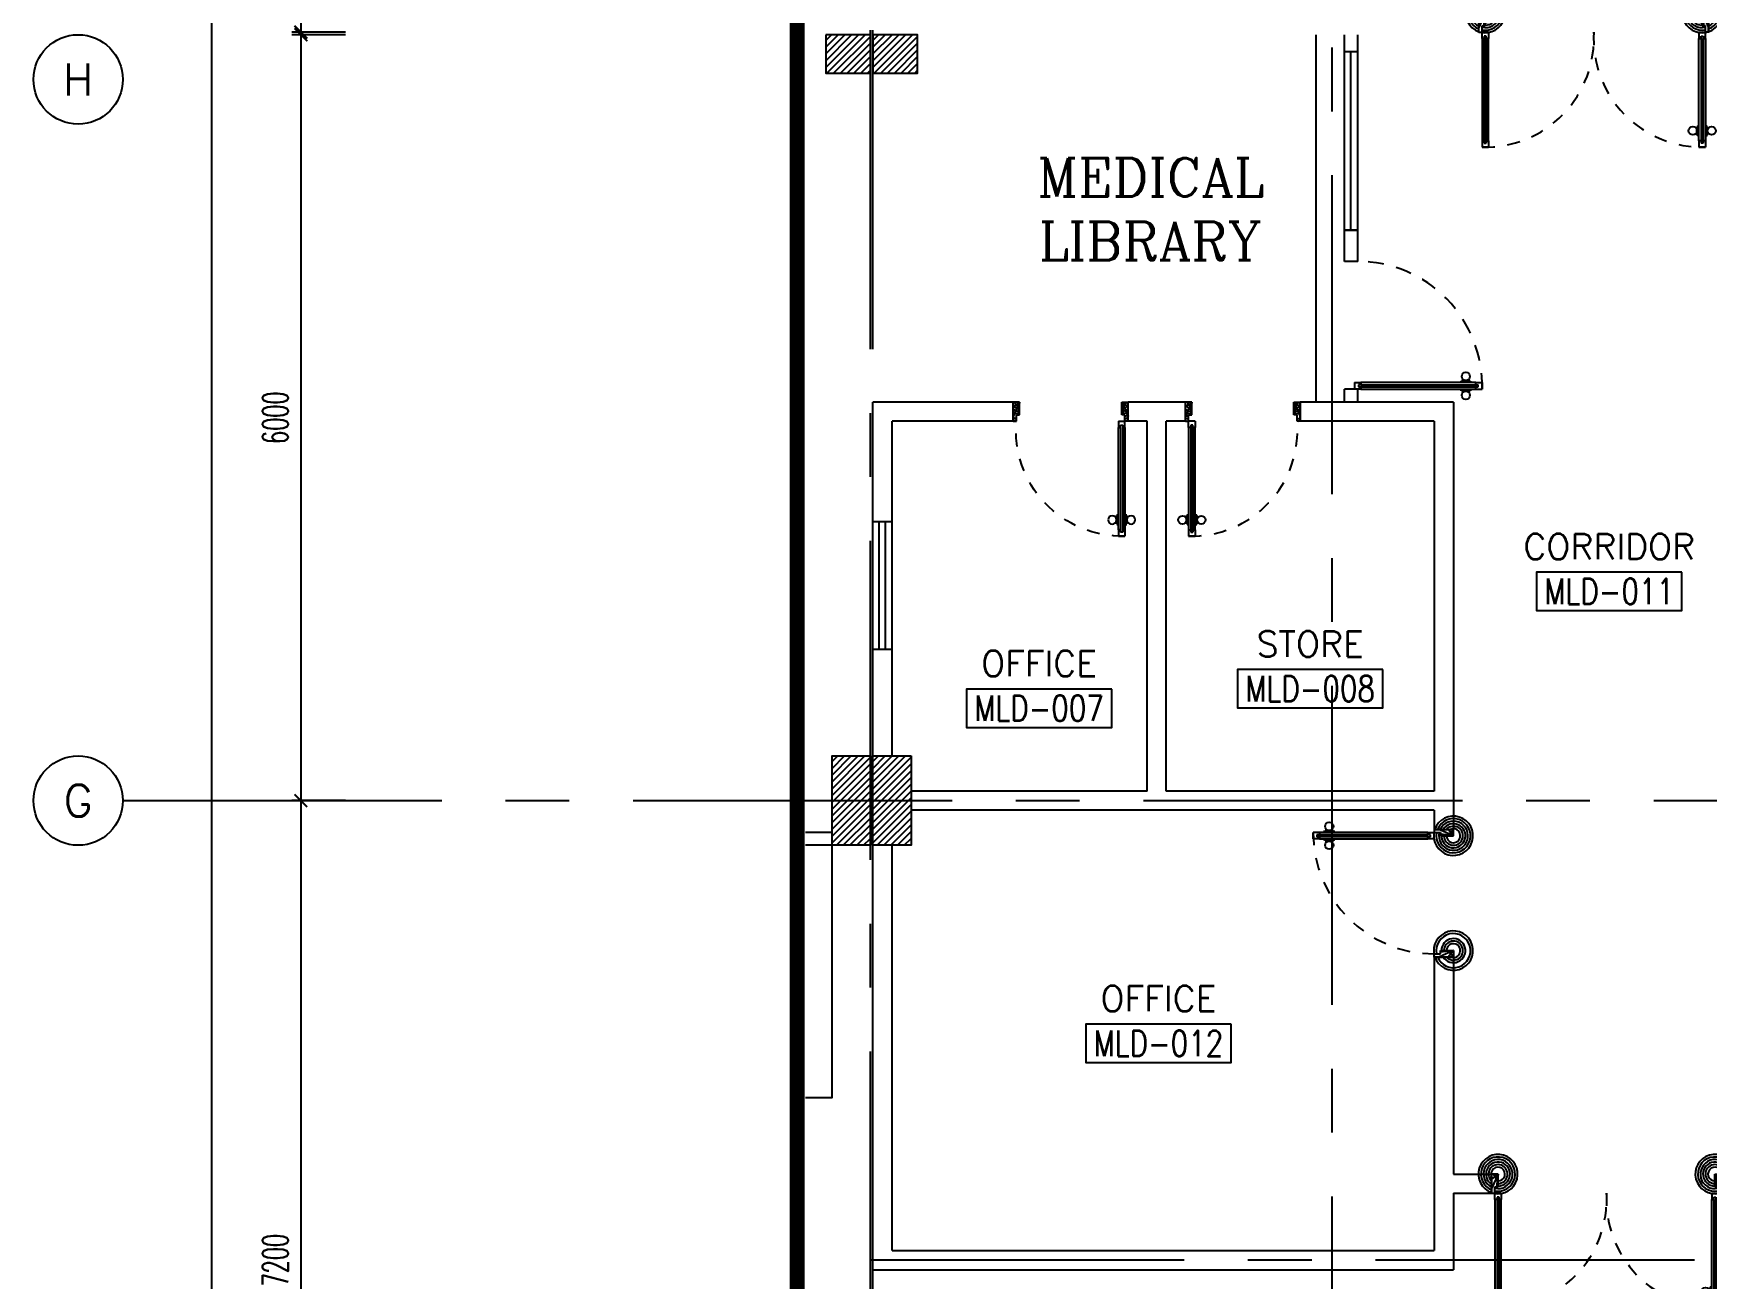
# Model space of a CAD drawing. Extents: x 0 to 93.3, y -13.5 to 76.8.
# Drawn here: x 0 to 13.11, y 23.26 to 33.01 of the extents above; entities that cross this region are included whole.
import ezdxf
from ezdxf.enums import TextEntityAlignment as Align

# ---------------------------------------------------------------- set-up
doc = ezdxf.new("R2010")
doc.units = 0
doc.header["$MEASUREMENT"] = 0
doc.header["$PDMODE"] = 3
doc.header["$PDSIZE"] = 0.1
for name, pattern in [('CENTER2', [1.125, 0.75, -0.125, 0.125, -0.125]), ('CENTERX2', [4, 2.5, -0.5, 0.5, -0.5]), ('HIDDEN', [0.375, 0.25, -0.125])]:
    doc.linetypes.add(name, pattern=pattern)
doc.layers.get('0').update_dxf_attribs({"color": 11, "linetype": 'CONTINUOUS'})
doc.layers.get('DEFPOINTS').update_dxf_attribs({"color": 11, "linetype": 'CONTINUOUS'})
for name, color, linetype in [('AX-CR', 11, 'CONTINUOUS'), ('AX-DIM', 11, 'CONTINUOUS'), ('AX-TXT', 11, 'CONTINUOUS'), ('AXES', 11, 'CENTERX2'), ('COL', 11, 'CONTINUOUS'), ('DIM', 11, 'CONTINUOUS'), ('DOOR', 11, 'CONTINUOUS'), ('EJ', 11, 'CONTINUOUS'), ('ELEV', 11, 'CONTINUOUS'), ('HAT', 11, 'CONTINUOUS'), ('RM-BOX', 11, 'CONTINUOUS'), ('RM-NAME', 11, 'CONTINUOUS'), ('RM-NO', 11, 'CONTINUOUS'), ('SHAFT', 11, 'CONTINUOUS'), ('WALL', 11, 'CONTINUOUS'), ('WIN', 11, 'CONTINUOUS')]:
    doc.layers.add(name, color=color, linetype=linetype)
doc.styles.add('ROMANC', font='romanc', dxfattribs={"height": 0.1})
doc.styles.add('ROMANS', font='ROMANS.shx', dxfattribs={"width": 0.6})
doc.dimstyles.new('STANDARD in', dxfattribs={"dimtxt": 0.2, "dimasz": 0.1, "dimexe": 0.07, "dimexo": 0.05, "dimgap": 0.1, "dimtad": 1, "dimdec": 0, "dimlfac": 1000, "dimzin": 0, "dimdsep": 46, "dimtxsty": 'ROMANS', "dimblk": 'ARCHTICK', "dimcen": 0.05, "dimdle": 0.05, "dimclrd": 7, "dimclre": 7, "dimclrt": 2, "dimadec": 0, "dimazin": 0, "dimtfac": 1, "dimtdec": 0, "dimtmove": 2, "dimatfit": 3, "dimldrblk": 'ARCHTICK', "dimfxl": 0, "dimtolj": 1, "dimtzin": 0, "dimarcsym": 0})

# ---------------------------------------------------------------- blocks, each defined once
blk = doc.blocks.new('A$C272A55A0')
at = {"layer": 'DOOR', "color": 0, "linetype": 'ByBlock'}
for p, q in [((0, 900), (0, 1050)), ((50, 1050), (0, 1050)), ((50, 950), (50, 1050)), ((1750, 950), (1750, 1050)), ((1750, 1050), (1800, 1050)), ((1800, 1050), (1800, 900)), ((25, 950), (50, 950)), ((25, 900), (25, 950)), ((1775, 950), (1750, 950)), ((1775, 900), (1775, 950)), ((0, 900), (25, 900)), ((75, 900), (25, 900)), ((25, 850), (25, 900)), ((42, 850), (25, 850)), ((58, 870), (42, 870)), ((42, 870), (42, 850)), ((58, 850), (58, 870)), ((75, 850), (58, 850)), ((75, 900), (75, 850)), ((1725, 900), (1775, 900)), ((1725, 900), (1725, 850)), ((1725, 850), (1742, 850)), ((1742, 870), (1758, 870)), ((1742, 850), (1742, 870)), ((1758, 870), (1758, 850)), ((1758, 850), (1775, 850)), ((1800, 900), (1775, 900)), ((1775, 850), (1775, 900)), ((1718, 160), (1709, 160)), ((1709, 95), (1709, 160)), ((1725, 173), (1718, 173)), ((1718, 173), (1718, 83)), ((1718, 95), (1718, 160)), ((1775, 173), (1782, 173)), ((1782, 173), (1782, 83)), ((1782, 160), (1791, 160)), ((1782, 95), (1782, 160)), ((1791, 95), (1791, 160)), ((25, 50), (42, 50)), ((25, 50), (25, 0)), ((25, 0), (75, 0)), ((75, 0), (25, 0)), ((42, 50), (42, 30)), ((42, 30), (58, 30)), ((58, 50), (75, 50)), ((58, 50), (58, 30)), ((75, 50), (75, 0)), ((1718, 95), (1709, 95)), ((1725, 83), (1718, 83)), ((1742, 50), (1725, 50)), ((1725, 50), (1725, 0)), ((1775, 0), (1725, 0)), ((1725, 0), (1775, 0)), ((1742, 50), (1742, 30)), ((1758, 30), (1742, 30)), ((1775, 50), (1758, 50)), ((1758, 50), (1758, 30)), ((1775, 83), (1782, 83)), ((1775, 50), (1775, 0)), ((1782, 95), (1791, 95))]:
    blk.add_line(p, q, dxfattribs=at)
at = {"layer": 'DOOR', "color": 9, "linetype": 'ByBlock'}
for p, q in [((50, 1050), (0, 1010)), ((50, 1050), (0, 937)), ((50, 1050), (37, 950)), ((1750, 1050), (1800, 1010)), ((1750, 1050), (1800, 937)), ((1750, 1050), (1763, 950))]:
    blk.add_line(p, q, dxfattribs=at)
at = {"layer": 'DOOR', "linetype": 'ByBlock'}
for p, q in [((25, 850), (25, 50)), ((42, 850), (42, 50)), ((58, 850), (58, 50)), ((75, 50), (75, 850)), ((1725, 50), (1725, 850)), ((1742, 850), (1742, 50)), ((1758, 850), (1758, 50)), ((1775, 850), (1775, 50))]:
    blk.add_line(p, q, dxfattribs=at)
at = {"layer": 'DOOR', "color": 0, "linetype": 'ByBlock'}
for centre in [(1676, 128), (1824, 128)]:
    blk.add_circle(centre, 32.4, dxfattribs=at)
at = {"layer": 'DOOR', "color": 9, "linetype": 'ByBlock'}
for centre, radius, start, end in [((50, 1050), 34.4, 180, 270), ((50, 1050), 14.4, 180, 270), ((1750, 1050), 14.4, 270, 0), ((1750, 1050), 34.4, 270, 0), ((50, 1050), 54.4, 203.2074, 270), ((50, 1050), 74.4, 227.7764, 270), ((50, 1050), 94.4, 238.0182, 270), ((50, 1050), 114, 244.0838, 257.3774), ((50, 1050), 134, 248.1598, 259.28), ((1750, 1050), 54.4, 270, 336.7926), ((1750, 1050), 74.4, 270, 312.2236), ((1750, 1050), 94.4, 270, 301.9818), ((1750, 1050), 114, 282.6226, 295.9162), ((1750, 1050), 134, 280.72, 291.8402), ((50, 1050), 154, 251.1053, 256.2858), ((1750, 1050), 154, 283.7142, 288.8947)]:
    blk.add_arc(centre, radius, start, end, dxfattribs=at)
at = {"layer": 'DOOR', "linetype": 'HIDDEN', "ltscale": 0.5}
for centre, start, end in [((50, 851), 268.3174, 3.2965), ((1750, 851), 176.7035, 271.6826)]:
    blk.add_arc(centre, 851, start, end, dxfattribs=at)
at = {"layer": 'WALL', "linetype": 'ByBlock'}
blk.add_line((1800, 900), (1800, 1050), dxfattribs=at)
blk = doc.blocks.new('RM1')
at = {"layer": 'RM-BOX'}
blk.add_lwpolyline([(570, -200), (-570, -200), (-570, -500), (570, -500)], close=True, dxfattribs=at)
at = {"layer": 'RM-NAME', "style": 'ROMANS'}
for tag, p in [('ROOMNAME1', (0, 324)), ('ROOMNAME2', (0, 0))]:
    blk.add_attdef(tag, text='', height=200, dxfattribs=at).set_placement(p, align=Align.MIDDLE)
at = {"layer": 'RM-NO', "style": 'ROMANS', "width": 0.8}
blk.add_attdef('ROOMNO', text='', height=200, dxfattribs=at).set_placement((0, -350), align=Align.MIDDLE)
blk = doc.blocks.new('C11')
at = {"layer": 'HAT'}
h = blk.add_hatch(dxfattribs=at)
h.set_pattern_fill('ANSI31', color=256, scale=300, style=0)
h.set_pattern_definition([(45, (-383765.23, -62181), (-26.5165043, 26.5165043), [])])
h.paths.add_polyline_path([(-20, 350), (-20, 700), (-320, 700), (-320, 350)])
h.paths.add_polyline_path([(-320, 0), (-20, 0), (-20, 350), (-320, 350)])
h = blk.add_hatch(dxfattribs=at)
h.set_pattern_fill('ANSI31', color=256, scale=300, style=0)
h.set_pattern_definition([(45, (-383445.23, -62181), (-26.5165043, 26.5165043), [])])
h.paths.add_polyline_path([(300, 350), (300, 700), (0, 700), (0, 350)])
h.paths.add_polyline_path([(0, 0), (300, 0), (300, 350), (0, 350)])
at = {"layer": 'COL'}
for points in [[(-20, 700), (-20, 0), (-320, 0), (-320, 700)], [(300, 700), (300, 0), (0, 0), (0, 700)]]:
    blk.add_lwpolyline(points, close=True, dxfattribs=at)
blk = doc.blocks.new('DOOR90')
at = {"layer": 'DOOR', "color": 7, "linetype": 'ByBlock'}
for p, q in [((-150, 0), (0, 0)), ((-150, 0), (-150, -25)), ((0, -50), (-114, 0)), ((0, -50), (-40, 0)), ((0, -50), (0, 0)), ((-1000, -25), (-1050, -25)), ((-1050, -75), (-1050, -25)), ((-1050, -25), (-1050, -75)), ((-1000, -75), (-1050, -75)), ((-1000, -42), (-1020, -42)), ((-1020, -42), (-1020, -58)), ((-1000, -58), (-1020, -58)), ((-1000, -25), (-1000, -42)), ((-1000, -58), (-1000, -75)), ((-878, -18), (-968, -18)), ((-968, -25), (-968, -18)), ((-968, -75), (-968, -82)), ((-878, -82), (-968, -82)), ((-955, -9), (-890, -9)), ((-955, -18), (-955, -9)), ((-955, -18), (-890, -18)), ((-955, -82), (-890, -82)), ((-955, -82), (-955, -91)), ((-955, -91), (-890, -91)), ((-890, -18), (-890, -9)), ((-890, -82), (-890, -91)), ((-878, -25), (-878, -18)), ((-878, -75), (-878, -82)), ((-200, -25), (-150, -25)), ((-200, -42), (-200, -25)), ((-180, -42), (-200, -42)), ((-200, -58), (-180, -58)), ((-200, -75), (-200, -58)), ((-150, -75), (-200, -75)), ((-180, -58), (-180, -42)), ((-150, -25), (-100, -25)), ((-150, -75), (-150, -25)), ((-100, -25), (-100, -50)), ((0, -50), (-100, -37)), ((-100, -50), (0, -50)), ((-150, -875), (-100, -875)), ((-150, -900), (-150, -875)), ((-150, -900), (0, -900)), ((0, -900), (-150, -900)), ((0, -850), (-114, -900)), ((-100, -875), (-100, -850)), ((0, -850), (-100, -863)), ((-100, -850), (0, -850)), ((0, -850), (-40, -900)), ((0, -850), (0, -900))]:
    blk.add_line(p, q, dxfattribs=at)
at = {"layer": 'DOOR', "linetype": 'ByBlock'}
for p, q in [((-200, -25), (-1000, -25)), ((-200, -42), (-1000, -42)), ((-200, -58), (-1000, -58)), ((-1000, -75), (-200, -75))]:
    blk.add_line(p, q, dxfattribs=at)
at = {"layer": 'DOOR', "color": 7, "linetype": 'ByBlock'}
for centre in [(-923, 24), (-923, -124)]:
    blk.add_circle(centre, 32.4, dxfattribs=at)
for centre, radius, start, end in [((0, -50), 154, 161.1053, 166.2858), ((0, -50), 94.4, 148.0182, 180), ((0, -50), 134, 158.1598, 169.28), ((0, -50), 114, 154.0838, 167.3774), ((0, -50), 74.4, 137.7764, 180), ((0, -50), 54.4, 113.2074, 180), ((0, -50), 34.4, 90, 180), ((0, -50), 14.4, 90, 180), ((0, -850), 154, 193.7142, 198.8947), ((0, -850), 134, 190.72, 201.8402), ((0, -850), 94.4, 180, 211.9818), ((0, -850), 74.4, 180, 222.2236), ((0, -850), 54.4, 180, 246.7926), ((0, -850), 34.4, 180, 270), ((0, -850), 14.4, 180, 270)]:
    blk.add_arc(centre, radius, start, end, dxfattribs=at)
at = {"layer": 'DOOR', "linetype": 'HIDDEN', "ltscale": 0.5}
blk.add_arc((-222, -50), 828, 178.2701, 275.003, dxfattribs=at)
blk = doc.blocks.new('DOOR1000')
at = {"layer": 'DOOR', "color": 7, "linetype": 'ByBlock'}
for p, q in [((-150, 0), (0, 0)), ((-150, 0), (-150, -25)), ((0, -50), (-114, 0)), ((0, -50), (-40, 0)), ((0, -50), (0, 0)), ((-1100, -25), (-1100, -75)), ((-1100, -75), (-1100, -25)), ((-1050, -25), (-1100, -25)), ((-1050, -75), (-1100, -75)), ((-1070, -42), (-1070, -58)), ((-1050, -42), (-1070, -42)), ((-1050, -58), (-1070, -58)), ((-1050, -25), (-1050, -42)), ((-1050, -58), (-1050, -75)), ((-1018, -25), (-1018, -18)), ((-928, -18), (-1018, -18)), ((-1018, -75), (-1018, -82)), ((-928, -82), (-1018, -82)), ((-1005, -18), (-1005, -9)), ((-1005, -9), (-940, -9)), ((-1005, -18), (-940, -18)), ((-1005, -82), (-1005, -91)), ((-1005, -82), (-940, -82)), ((-1005, -91), (-940, -91)), ((-940, -18), (-940, -9)), ((-940, -82), (-940, -91)), ((-928, -25), (-928, -18)), ((-928, -75), (-928, -82)), ((-200, -25), (-150, -25)), ((-200, -42), (-200, -25)), ((-180, -42), (-200, -42)), ((-200, -58), (-180, -58)), ((-200, -75), (-200, -58)), ((-150, -75), (-200, -75)), ((-180, -58), (-180, -42)), ((-150, -25), (-100, -25)), ((-150, -75), (-150, -25)), ((-100, -25), (-100, -50)), ((0, -50), (-100, -37)), ((-100, -50), (0, -50)), ((-150, -975), (-100, -975)), ((-150, -1000), (-150, -975)), ((-150, -1000), (0, -1000)), ((0, -1000), (-150, -1000)), ((0, -950), (-114, -1000)), ((-100, -975), (-100, -950)), ((0, -950), (-100, -963)), ((-100, -950), (0, -950)), ((0, -950), (-40, -1000)), ((0, -950), (0, -1000))]:
    blk.add_line(p, q, dxfattribs=at)
at = {"layer": 'DOOR', "linetype": 'ByBlock'}
for p, q in [((-200, -25), (-1050, -25)), ((-200, -42), (-1050, -42)), ((-200, -58), (-1050, -58)), ((-1050, -75), (-200, -75))]:
    blk.add_line(p, q, dxfattribs=at)
at = {"layer": 'DOOR', "color": 7, "linetype": 'ByBlock'}
for centre in [(-973, 24), (-973, -124)]:
    blk.add_circle(centre, 32.4, dxfattribs=at)
for centre, radius, start, end in [((0, -50), 154, 161.1053, 166.2858), ((0, -50), 94.4, 148.0182, 180), ((0, -50), 134, 158.1598, 169.28), ((0, -50), 114, 154.0838, 167.3774), ((0, -50), 74.4, 137.7764, 180), ((0, -50), 54.4, 113.2074, 180), ((0, -50), 34.4, 90, 180), ((0, -50), 14.4, 90, 180), ((0, -950), 154, 193.7142, 198.8947), ((0, -950), 134, 190.72, 201.8402), ((0, -950), 94.4, 180, 211.9818), ((0, -950), 74.4, 180, 222.2236), ((0, -950), 54.4, 180, 246.7926), ((0, -950), 34.4, 180, 270), ((0, -950), 14.4, 180, 270)]:
    blk.add_arc(centre, radius, start, end, dxfattribs=at)
at = {"layer": 'DOOR', "linetype": 'HIDDEN', "ltscale": 0.5}
blk.add_arc((-150, -25), 950, 180, 270, dxfattribs=at)
blk = doc.blocks.new('AXR')
at = {"layer": 'AX-CR'}
blk.add_circle((350, 0), 350, dxfattribs=at)
at = {"layer": 'AX-TXT', "style": 'ROMANS'}
blk.add_attdef('AX', text='', height=250, dxfattribs=at).set_placement((350, 0), align=Align.MIDDLE)
blk = doc.blocks.new('_ARCHTICK')
at = {"color": 0, "linetype": 'ByBlock', "const_width": 0.15}
blk.add_lwpolyline([(-0.5, -0.5), (0.5, 0.5)], dxfattribs=at)
blk = doc.blocks.new('*D138')
at = {"layer": 'AX-DIM', "color": 7, "lineweight": -2}
for p, q in [((1.396, 64.52), (1.396, 5.1)), ((5.765, 64.47), (1.326, 64.47)), ((11.979, 5.15), (1.326, 5.15))]:
    blk.add_line(p, q, dxfattribs=at)
at = {"layer": 'DEFPOINTS', "color": 0}
for p in [(5.815, 64.47), (1.396, 5.15), (12.029, 5.15)]:
    blk.add_point(p, dxfattribs=at)
at = {"layer": 'AX-DIM', "color": 7, "lineweight": -2, "xscale": 0.1, "yscale": 0.1, "zscale": 0.1}
for p, rotation in [((1.396, 64.47), 90), ((1.396, 5.15), 270)]:
    blk.add_blockref('_ARCHTICK', p, dxfattribs=dict(at, rotation=rotation))
at = {"layer": 'AX-DIM', "color": 2, "insert": (1.196, 34.81), "char_height": 0.2, "attachment_point": 5, "rotation": 90, "style": 'ROMANS'}
blk.add_mtext('\\A1;59320', dxfattribs=at)
blk = doc.blocks.new('*D145')
at = {"layer": 'AX-DIM', "color": 7, "lineweight": -2}
for p, q in [((2.446, 36.62), (2.026, 36.62)), ((2.096, 36.67), (2.096, 32.97)), ((2.446, 33.02), (2.026, 33.02))]:
    blk.add_line(p, q, dxfattribs=at)
at = {"layer": 'DEFPOINTS', "color": 0}
for p in [(2.496, 36.62), (2.096, 33.02), (2.496, 33.02)]:
    blk.add_point(p, dxfattribs=at)
at = {"layer": 'AX-DIM', "color": 7, "lineweight": -2, "xscale": 0.1, "yscale": 0.1, "zscale": 0.1}
for p, rotation in [((2.096, 36.62), 90), ((2.096, 33.02), 270)]:
    blk.add_blockref('_ARCHTICK', p, dxfattribs=dict(at, rotation=rotation))
at = {"layer": 'AX-DIM', "color": 2, "insert": (1.896, 34.82), "char_height": 0.2, "attachment_point": 5, "rotation": 90, "style": 'ROMANS'}
blk.add_mtext('\\A1;3600', dxfattribs=at)
blk = doc.blocks.new('*D146')
at = {"layer": 'AX-DIM', "color": 7, "lineweight": -2}
for p, q in [((2.096, 27.05), (2.096, 19.75)), ((2.446, 27), (2.026, 27)), ((2.446, 19.8), (2.026, 19.8))]:
    blk.add_line(p, q, dxfattribs=at)
at = {"layer": 'DEFPOINTS', "color": 0}
for p in [(2.496, 27), (2.096, 19.8), (2.496, 19.8)]:
    blk.add_point(p, dxfattribs=at)
at = {"layer": 'AX-DIM', "color": 7, "lineweight": -2, "xscale": 0.1, "yscale": 0.1, "zscale": 0.1}
for p, rotation in [((2.096, 27), 90), ((2.096, 19.8), 270)]:
    blk.add_blockref('_ARCHTICK', p, dxfattribs=dict(at, rotation=rotation))
at = {"layer": 'AX-DIM', "color": 2, "insert": (1.896, 23.4), "char_height": 0.2, "attachment_point": 5, "rotation": 90, "style": 'ROMANS'}
blk.add_mtext('\\A1;7200', dxfattribs=at)
blk = doc.blocks.new('*D149')
at = {"layer": 'AX-DIM', "color": 7, "lineweight": -2}
for p, q in [((2.096, 33.05), (2.096, 26.95)), ((2.446, 33), (2.026, 33)), ((2.446, 27), (2.026, 27))]:
    blk.add_line(p, q, dxfattribs=at)
at = {"layer": 'DEFPOINTS', "color": 0}
for p in [(2.496, 33), (2.096, 27), (2.496, 27)]:
    blk.add_point(p, dxfattribs=at)
at = {"layer": 'AX-DIM', "color": 7, "lineweight": -2, "xscale": 0.1, "yscale": 0.1, "zscale": 0.1}
for p, rotation in [((2.096, 33), 90), ((2.096, 27), 270)]:
    blk.add_blockref('_ARCHTICK', p, dxfattribs=dict(at, rotation=rotation))
at = {"layer": 'AX-DIM', "color": 2, "insert": (1.896, 30), "char_height": 0.2, "attachment_point": 5, "rotation": 90, "style": 'ROMANS'}
blk.add_mtext('\\A1;6000', dxfattribs=at)

msp = doc.modelspace()

# ---------------------------------------------------------------- hatches: boundary and pattern name
at = {"layer": 'HAT'}
h = msp.add_hatch(dxfattribs=at)
h.set_pattern_fill('ANSI31', color=256, scale=0.3, style=0)
h.set_pattern_definition([(45, (-377.185687, -5.831), (-0.0265165043, 0.0265165043), [])])
h.paths.add_polyline_path([(6.2095, 32.7), (6.5595, 32.7), (6.5595, 33), (6.2095, 33)])
h = msp.add_hatch(dxfattribs=at)
h.set_pattern_fill('ANSI31', color=256, scale=0.3, style=0)
h.set_pattern_definition([(45, (-376.815687, -5.831), (-0.0265165043, 0.0265165043), [])])
h.paths.add_polyline_path([(6.5795, 32.7), (6.9295, 32.7), (6.9295, 33), (6.5795, 33)])

# ---------------------------------------------------------------- linework, layer by layer
at = {"layer": 'AXES'}
for p, q in [((6.5595, -1.4643), (6.5595, 76.0748)), ((6.5795, -1.4643), (6.5795, 76.0748)), ((10.1795, 5.4), (10.1795, 64.22)), ((0.7, 27), (22.7795, 27)), ((81.0195, 23.4), (6.5595, 23.4))]:
    msp.add_line(p, q, dxfattribs=at)
at = {"layer": 'COL'}
for points in [[(6.2095, 33), (6.2095, 32.7), (6.5595, 32.7), (6.5595, 33)], [(6.5795, 33), (6.5795, 32.7), (6.9295, 32.7), (6.9295, 33)]]:
    msp.add_lwpolyline(points, close=True, dxfattribs=at)
at = {"layer": 'DIM'}
msp.add_line((10.0528, 30.1225), (10.0528, 33), dxfattribs=at)
at = {"layer": 'DOOR', "linetype": 'ByBlock'}
for p, q in [((10.3545, 30.2746), (10.4045, 30.2746)), ((10.3545, 30.2746), (10.3545, 30.2246)), ((10.4045, 30.2246), (10.3545, 30.2246)), ((10.4045, 30.2576), (10.3845, 30.2576)), ((10.3845, 30.2576), (10.3845, 30.2416)), ((10.3845, 30.2416), (10.4045, 30.2416)), ((11.3045, 30.2746), (10.4045, 30.2746)), ((10.4045, 30.2746), (10.4045, 30.2576)), ((10.4045, 30.2576), (11.3045, 30.2576)), ((10.4045, 30.2416), (11.3045, 30.2416)), ((10.4045, 30.2416), (10.4045, 30.2246)), ((10.4045, 30.2246), (11.3045, 30.2246)), ((11.1822, 30.2818), (11.2722, 30.2818)), ((11.1822, 30.2746), (11.1822, 30.2818)), ((11.1822, 30.2246), (11.1822, 30.2174)), ((11.1822, 30.2174), (11.2722, 30.2174)), ((11.2596, 30.2908), (11.1948, 30.2908)), ((11.1948, 30.2818), (11.1948, 30.2908)), ((11.2596, 30.2818), (11.1948, 30.2818)), ((11.2596, 30.2174), (11.1948, 30.2174)), ((11.1948, 30.2174), (11.1948, 30.2084)), ((11.2596, 30.2084), (11.1948, 30.2084)), ((11.2596, 30.2818), (11.2596, 30.2908)), ((11.2596, 30.2174), (11.2596, 30.2084)), ((11.2722, 30.2746), (11.2722, 30.2818)), ((11.2722, 30.2246), (11.2722, 30.2174)), ((11.3045, 30.2746), (11.3545, 30.2746)), ((11.3045, 30.2576), (11.3045, 30.2746)), ((11.3045, 30.2576), (11.3245, 30.2576)), ((11.3045, 30.2416), (11.3245, 30.2416)), ((11.3045, 30.2246), (11.3045, 30.2416)), ((11.3045, 30.2246), (11.3545, 30.2246)), ((11.3245, 30.2416), (11.3245, 30.2576)), ((11.3545, 30.2746), (11.3545, 30.2246)), ((11.3545, 30.2246), (11.3545, 30.2746))]:
    msp.add_line(p, q, dxfattribs=at)
for centre in [(11.2272, 30.3231), (11.2272, 30.1761)]:
    msp.add_circle(centre, 0.0324, dxfattribs=at)
at = {"layer": 'DOOR', "linetype": 'HIDDEN', "ltscale": 0.5}
msp.add_arc((10.3798, 30.2496), 0.975, 358.53072, 90.01883, dxfattribs=at)
at = {"layer": 'ELEV', "linetype": 'CENTER2', "const_width": 0.12}
msp.add_lwpolyline([(5.9859, 3.1628), (5.9859, 66.62)], dxfattribs=at)
at = {"layer": 'SHAFT', "color": 3, "linetype": 'ByBlock', "ltscale": 0.3}
msp.add_lwpolyline([(6.0506, 24.675), (6.2595, 24.675), (6.2595, 26.65), (6.0506, 26.65)], dxfattribs=at)
at = {"layer": 'WALL'}
for p, q in [((6.5795, 29.1862), (6.5795, 30.1225)), ((7.6795, 30.1225), (6.5795, 30.1225)), ((7.6795, 29.9725), (7.6795, 30.1225)), ((9.0295, 30.1225), (8.5795, 30.1225)), ((11.1295, 30.1225), (9.9295, 30.1225)), ((9.9295, 29.9725), (9.9295, 30.1225)), ((11.1295, 30.1225), (11.1295, 26.775)), ((6.7295, 29.1862), (6.7295, 29.9725)), ((7.6795, 29.9725), (6.7295, 29.9725)), ((8.7295, 29.9725), (8.5795, 29.9725)), ((8.7295, 27.075), (8.7295, 29.9725)), ((8.8795, 27.075), (8.8795, 29.9725)), ((9.0295, 29.9725), (8.8795, 29.9725)), ((10.9795, 29.9725), (9.9295, 29.9725)), ((10.9795, 29.9725), (10.9795, 27.075)), ((6.5795, 29.1862), (6.7295, 29.1862)), ((6.5795, 28.1862), (6.7295, 28.1862)), ((6.5795, 27.25), (6.5795, 28.1862)), ((6.7295, 27.35), (6.7295, 28.1862)), ((8.7295, 27.075), (6.8795, 27.075)), ((10.9795, 27.075), (8.8795, 27.075)), ((10.9795, 26.925), (6.8795, 26.925)), ((10.9795, 26.925), (10.9795, 26.775)), ((10.9795, 26.775), (11.1295, 26.775)), ((6.2595, 26.75), (6.0506, 26.75)), ((6.2595, 26.65), (6.0506, 26.65)), ((6.5795, 23.325), (6.5795, 26.75)), ((6.7295, 23.475), (6.7295, 26.65)), ((10.9795, 25.775), (10.9795, 23.475)), ((10.9795, 25.775), (11.1295, 25.775)), ((11.1295, 25.775), (11.1295, 24.075)), ((11.1295, 24.075), (11.4295, 24.075)), ((11.4295, 24.075), (11.4295, 23.925)), ((11.1295, 23.925), (11.1295, 23.325)), ((11.1295, 23.925), (11.4295, 23.925)), ((6.7295, 23.475), (10.9795, 23.475)), ((6.5795, 23.325), (11.1295, 23.325))]:
    msp.add_line(p, q, dxfattribs=at)
at = {"layer": 'WIN'}
for p, q in [((10.2763, 31.2246), (10.2763, 33)), ((10.3795, 31.2246), (10.3795, 33)), ((10.2763, 32.8699), (10.3795, 32.8699)), ((10.3263, 31.4699), (10.3263, 32.8699)), ((10.3795, 31.4699), (10.2763, 31.4699)), ((10.2763, 31.4699), (10.3795, 31.4699)), ((10.3795, 31.2246), (10.2763, 31.2246)), ((10.2763, 30.1225), (10.2763, 30.2225)), ((10.3795, 30.2225), (10.2763, 30.2225)), ((10.3795, 30.1225), (10.3795, 30.2225)), ((10.3795, 30.1225), (10.2763, 30.1225)), ((6.5795, 28.1862), (6.5795, 29.1862)), ((6.6295, 28.1862), (6.6295, 29.1862)), ((6.6795, 28.1862), (6.6795, 29.1862)), ((6.7295, 28.1862), (6.7295, 29.1862))]:
    msp.add_line(p, q, dxfattribs=at)

# ---------------------------------------------------------------- block references
at = {"layer": 'AXES', "xscale": 0.001000000047497451, "yscale": 0.0009999999892897904, "zscale": 0.001}
for p, values in [((0, 32.65), {'AX': 'H'}), ((0, 27), {'AX': 'G'})]:
    msp.add_blockref('AXR', p, dxfattribs=at).add_auto_attribs(values)
at = {"layer": 'DOOR', "color": 0, "xscale": 0.001000000047497451, "yscale": 0.0009999999892897904, "zscale": 0.001}
for p in [(11.3296, 32.1196), (11.4295, 23.0246)]:
    msp.add_blockref('A$C272A55A0', p, dxfattribs=at)
at = {"layer": 'DOOR', "yscale": 0.0009999999892897904, "zscale": 0.001}
for p, xscale, rotation in [((8.5795, 30.1225), -0.0009999999892897904, 270), ((9.0295, 30.1225), 0.0009999999892897904, 90)]:
    msp.add_blockref('DOOR90', p, dxfattribs=dict(at, xscale=xscale, rotation=rotation))
at = {"layer": 'DOOR', "xscale": 0.001000000047497451, "yscale": 0.0009999999892897904, "zscale": 0.001}
msp.add_blockref('DOOR1000', (11.1295, 26.775), dxfattribs=at)
at = {"layer": 'EJ', "color": 2, "linetype": 'ByBlock', "xscale": 0.001000000047497451, "yscale": 0.0009999999892897904, "zscale": 0.001}
msp.add_blockref('C11', (6.5795, 26.65), dxfattribs=at)
at = {"layer": 'HAT', "xscale": 0.001000000047497451, "yscale": 0.0009999999892897904, "zscale": 0.001}
for p, values in [((10.0071, 28.2272), {'ROOMNO': 'MLD-008', 'ROOMNAME2': 'STORE'}), ((7.8821, 28.0742), {'ROOMNO': 'MLD-007', 'ROOMNAME2': 'OFFICE'}), ((8.8177, 25.4494), {'ROOMNO': 'MLD-012', 'ROOMNAME2': 'OFFICE'})]:
    msp.add_blockref('RM1', p, dxfattribs=at).add_auto_attribs(values)
at = {"layer": 'WALL', "xscale": 0.001000000047497451, "yscale": 0.0009999999892897904, "zscale": 0.001}
msp.add_blockref('RM1', (12.3507, 28.9904), dxfattribs=at).add_auto_attribs({'ROOMNO': 'MLD-011', 'ROOMNAME2': 'CORRIDOR'})

# ---------------------------------------------------------------- texts
at = {"layer": 'RM-NAME', "style": 'ROMANC'}
for s, p in [('MEDICAL', (8.754, 31.8841)), ('LIBRARY', (8.754, 31.3841))]:
    msp.add_text(s, height=0.3, dxfattribs=at).set_placement(p, align=Align.MIDDLE)

# ---------------------------------------------------------------- dimensions: what is measured, and where the dimension line sits
at = {"layer": 'AX-DIM'}
for base, p1, p2, picture, middle in [((1.3958, 5.15), (5.8153, 64.47), (12.0285, 5.15), '*D138', (1.1958, 34.81)), ((2.0958, 33.02), (2.4958, 36.62), (2.4958, 33.02), '*D145', (1.8958, 34.82)), ((2.0958, 27), (2.4958, 33), (2.4958, 27), '*D149', (1.8958, 30)), ((2.0958, 19.8), (2.4958, 27), (2.4958, 19.8), '*D146', (1.8958, 23.4))]:
    dim = msp.add_linear_dim(base=base, p1=p1, p2=p2, angle=270, dimstyle='STANDARD in', dxfattribs=at)
    dim.commit()
    dim.dimension.update_dxf_attribs({"geometry": picture, "text_midpoint": middle})

doc.saveas('drawing.dxf')
